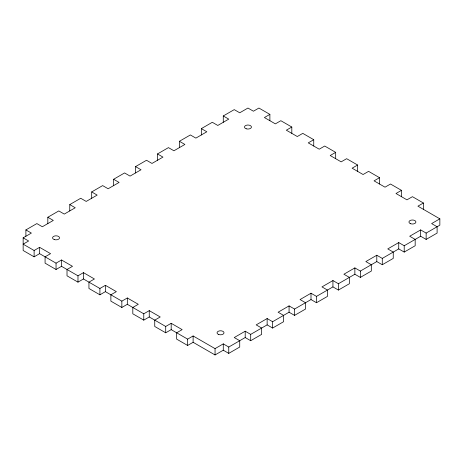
<?xml version="1.0" encoding="UTF-8"?>
<svg xmlns="http://www.w3.org/2000/svg" width="463" height="463" viewBox="0 0 463 463"><rect width="100%" height="100%" fill="white"/><g stroke="black" fill="none" stroke-linecap="round" stroke-linejoin="round"><path stroke-width="0.69" d="M25.893 236.246L25.893 229.92L36.855 223.588L42.341 226.754L53.309 220.423L47.822 217.257L47.822 223.588M47.822 217.257L58.789 210.925L64.27 214.091L75.237 207.76L69.757 204.594L69.757 210.925M69.757 204.594L80.718 198.262L86.205 201.428L97.166 195.097L91.686 191.931L91.686 198.262M91.686 191.931L102.653 185.599L108.134 188.765L119.101 182.434L113.62 179.268L113.62 185.599M113.62 179.268L124.582 172.936L130.068 176.102L141.03 169.771L135.549 166.605L135.549 172.936M135.549 166.605L146.516 160.273L151.997 163.439L162.964 157.107L157.484 153.947L157.484 160.273M157.484 153.947L168.445 147.616L173.932 150.782L184.893 144.45L179.412 141.284L179.412 147.616M179.412 141.284L190.38 134.953L195.861 138.119L206.828 131.787L201.341 128.621L201.341 134.953M201.341 128.621L212.309 122.29L217.795 125.456L228.757 119.124L223.276 115.958L223.276 122.29M223.276 115.958L234.243 109.627L239.724 112.793L247.948 108.047L253.429 111.213L258.915 108.047L269.883 114.378L269.883 120.704M23.15 237.832L28.631 240.997L23.15 244.163L34.117 250.495L39.598 247.329L50.565 253.66L45.079 256.826L45.079 263.158L56.046 269.489L61.533 266.323L77.981 275.815L83.462 272.649L94.429 278.981L88.942 282.146L88.942 288.478L99.91 294.809L105.396 291.644L121.844 301.141L127.325 297.975L138.292 304.307L132.806 307.473L132.806 313.804L143.773 320.136L149.254 316.97L165.708 326.467L171.188 323.301L182.156 329.633L176.669 332.799L176.669 339.13L187.637 345.462L193.117 342.296L215.052 354.953L223.276 350.207L228.757 353.373L239.724 347.042L239.724 340.71L234.243 337.544L245.205 331.213L250.691 334.379L267.139 324.881L272.62 328.047L283.587 321.716L283.587 315.384L278.107 312.218L289.068 305.893L294.555 309.053L311.003 299.561L316.484 302.727L327.451 296.395L327.451 290.064L321.97 286.898L332.932 280.566L338.418 283.732L354.866 274.235L360.347 277.401L371.314 271.069L371.314 264.738L365.834 261.572L376.795 255.24L382.282 258.406L398.73 248.909L404.211 252.075L415.178 245.743L415.178 239.412L409.691 236.246L420.659 229.92L426.145 233.08L439.85 225.168L439.85 218.837L431.626 223.588L437.107 226.754L437.107 233.08L426.145 239.412L420.659 236.246L404.211 245.743L398.73 242.577L387.762 248.909L393.243 252.075L393.243 258.406L382.282 264.738L376.795 261.572L360.347 271.069L354.866 267.903L343.899 274.235L349.38 277.401L349.38 283.732L338.418 290.064L332.932 286.898L316.484 296.395L311.003 293.229L300.036 299.561L305.516 302.727L305.516 309.053L294.555 315.384L289.068 312.218L272.62 321.716L267.139 318.55L256.172 324.881L261.659 328.047L261.659 334.379L250.691 340.71L245.205 337.544L228.757 347.042L223.276 343.876L215.052 348.622L193.117 335.964L187.637 339.13L171.188 329.633L165.708 332.799L154.74 326.467L154.74 320.136L160.221 316.97L149.254 310.638L143.773 313.804L127.325 304.307L121.844 307.473L110.877 301.141L110.877 294.809L116.358 291.644L105.396 285.312L99.91 288.478L83.462 278.981L77.981 282.146L67.013 275.815L67.013 269.483L72.494 266.323L61.533 259.992L56.046 263.158L39.598 253.66L34.117 256.826L23.15 250.495L23.15 237.832L31.374 233.08L25.893 229.92M269.883 114.378L264.396 117.538L275.363 123.87L280.844 120.704L291.812 127.036L291.812 133.367M291.812 127.036L286.331 130.201L297.292 136.533L302.779 133.367L313.746 139.699L313.746 146.03M313.746 139.699L308.26 142.864L319.227 149.196L324.708 146.03L335.675 152.362L335.675 158.693M335.675 152.362L330.194 155.527L341.156 161.859L346.642 158.693L357.604 165.025L357.604 171.356M357.604 165.025L352.123 168.191L363.09 174.522L368.571 171.356L379.538 177.688L379.538 184.019M379.538 177.688L374.058 180.854L385.019 187.185L390.506 184.019L401.467 190.351L401.467 196.677M401.467 190.351L395.987 193.511L406.954 199.842L412.435 196.677L423.402 203.008L423.402 209.34M423.402 203.008L417.921 206.174L439.85 218.837M426.145 233.08L426.145 239.412M420.659 229.92L420.659 236.246M404.211 245.743L404.211 252.075M398.73 242.577L398.73 248.909M382.282 258.406L382.282 264.738M376.795 255.24L376.795 261.572M360.347 271.069L360.347 277.401M354.866 267.903L354.866 274.235M338.418 283.732L338.418 290.064M332.932 280.566L332.932 286.898M316.484 296.395L316.484 302.727M311.003 293.229L311.003 299.561M294.555 309.053L294.555 315.384M289.068 305.893L289.068 312.218M272.62 321.716L272.62 328.047M267.139 318.55L267.139 324.881M250.691 334.379L250.691 340.71M245.205 331.213L245.205 337.544M228.757 347.042L228.757 353.373M223.276 343.876L223.276 350.207M215.052 348.622L215.052 354.953M193.117 335.964L193.117 342.296M187.637 339.13L187.637 345.462M171.188 323.301L171.188 329.633M165.708 326.467L165.708 332.799M149.254 310.638L149.254 316.97M143.773 313.804L143.773 320.136M127.325 297.975L127.325 304.307M121.844 301.141L121.844 307.473M105.396 285.312L105.396 291.644M99.91 288.478L99.91 294.809M83.462 272.649L83.462 278.981M77.981 275.815L77.981 282.146M61.533 259.992L61.533 266.323M56.046 263.158L56.046 269.489M39.598 247.329L39.598 253.66M34.117 250.495L34.117 256.826M410.693 223.751A3.49 2.014 0 0 0 415.924 222.003A3.49 2.014 0 0 0 410.693 220.261A3.49 2.014 0 0 0 410.693 223.751M218.791 334.541A3.49 2.014 0 0 0 224.023 332.799A3.49 2.014 0 0 0 218.791 331.051A3.49 2.014 0 0 0 218.791 334.541M246.206 128.783A3.49 2.014 0 0 0 251.438 127.036A3.49 2.014 0 0 0 246.206 125.294A3.49 2.014 0 0 0 246.206 128.783M54.304 239.574A3.49 2.014 0 0 0 59.536 237.832A3.49 2.014 0 0 0 54.304 236.084A3.49 2.014 0 0 0 54.304 239.574"/></g></svg>
